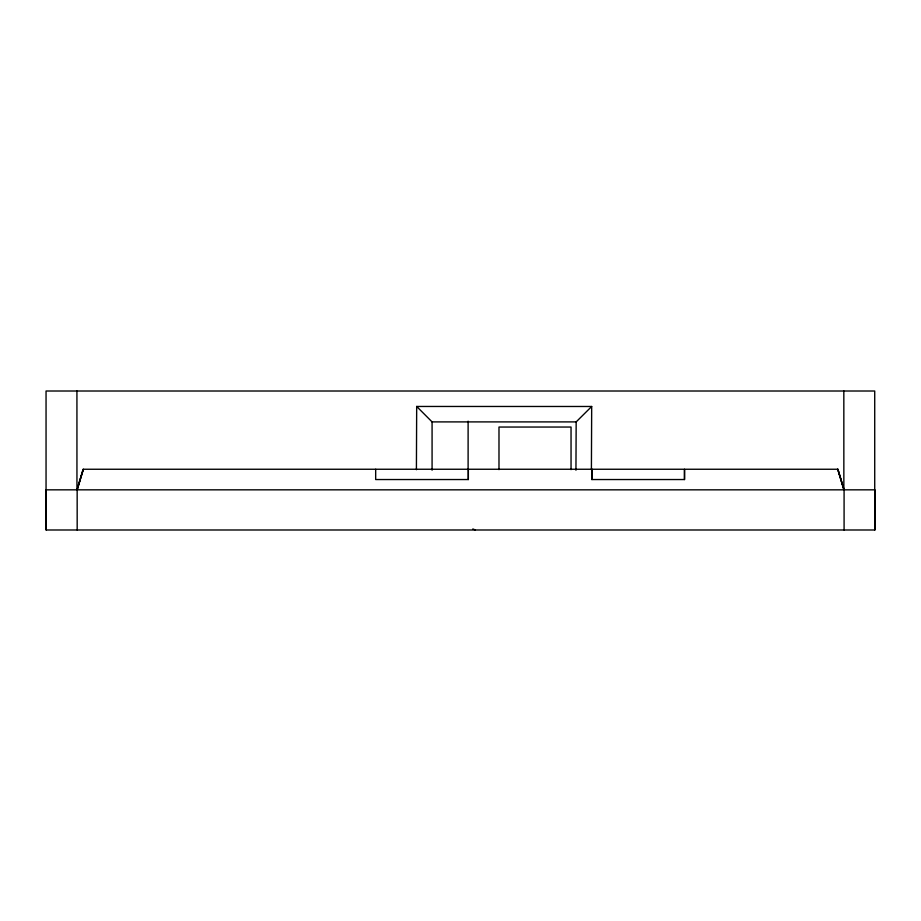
<?xml version="1.0" encoding="UTF-8"?>
<svg xmlns="http://www.w3.org/2000/svg" width="921" height="921" viewBox="0 0 921 921"><rect width="100%" height="100%" fill="white"/><g stroke="black" fill="none" stroke-linecap="round" stroke-linejoin="round"><path stroke-width="1.38" d="M468.329 479.542L468.329 469.25L468.329 479.542L375.676 479.542L375.676 469.25M591.858 479.542L591.858 469.25L591.858 479.542L684.51 479.542L684.51 469.25L684.499 479.542M416.407 469.71L416.683 406.46L591.685 406.483L591.409 469.733M575.947 470.217L576.166 421.899L591.685 406.483M77.168 489.834L83.339 469.25L77.157 489.834L77.18 529.989M416.683 406.46L432.076 421.899L576.166 421.899M844.085 529.989L844.085 489.834L837.891 469.25L83.12 469.25L76.95 489.834L76.927 391.011M46.062 489.834L874.95 489.834L874.95 529.989L46.05 529.989L46.05 391.011L874.72 391.011L874.731 529.989M472.818 528.953L475.386 529.989M837.673 469.25L843.855 489.834L843.832 391.011M837.88 469.25L844.027 489.834M571.043 469.641L571.043 427.045L498.986 427.045L498.986 469.641M468.11 421.162L468.11 469.549M432.076 421.899L432.076 470.217M46.28 489.834L46.28 529.989"/></g></svg>
